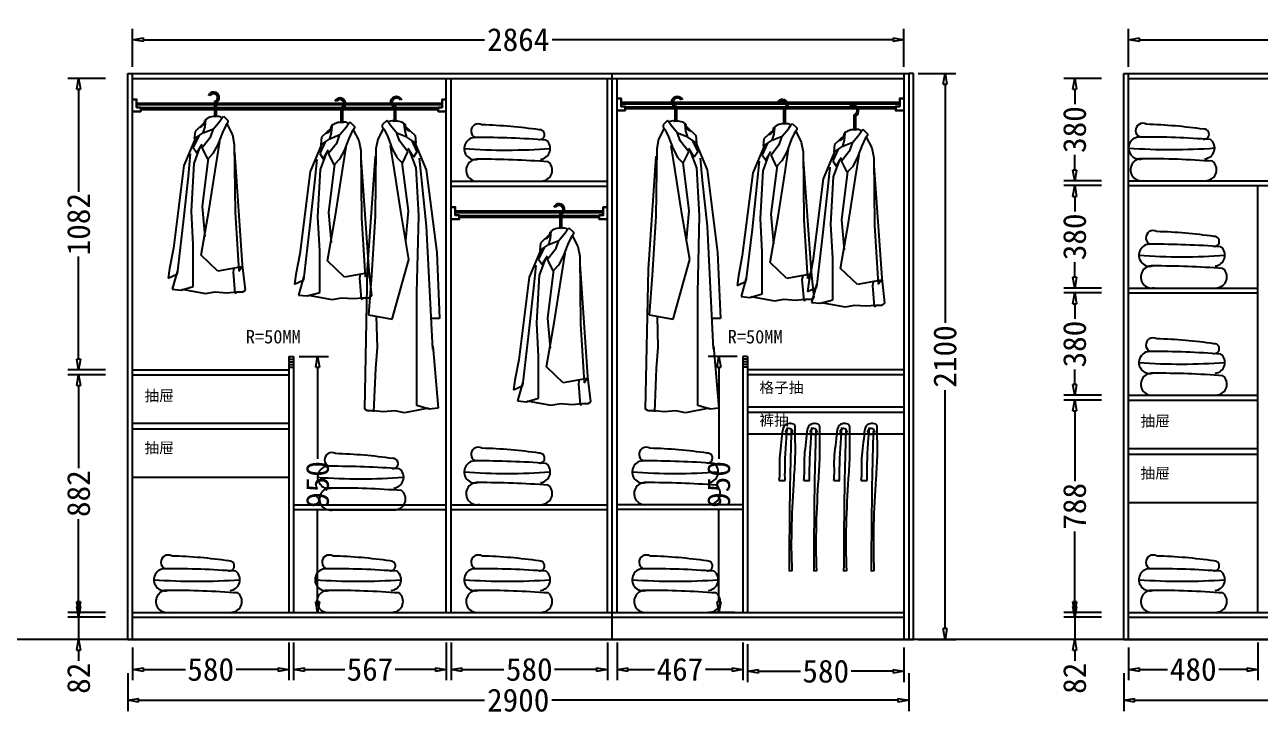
# Model space of a CAD drawing. Header units: millimetres. Extents: x 304407 to 361076, y -1262425 to -1203358.
# Drawn here: x 329809 to 334398, y -1252454 to -1249891 of the extents above; entities that cross this region are included whole.
import ezdxf

# ---------------------------------------------------------------- set-up
doc = ezdxf.new("R2010")
doc.units = ezdxf.units.MM
doc.header["$LTSCALE"] = 20
doc.layers.get('Defpoints').update_dxf_attribs({"color": 250})
for name, color, linetype in [('4', 1, 'Continuous'), ('6', 6, 'Continuous'), ('8', 8, 'Continuous'), ('LAYER10', 11, 'Continuous'), ('LAYER8', 11, 'Continuous'), ('图层3', 4, 'Continuous'), ('墙体', 40, 'Continuous')]:
    doc.layers.add(name, color=color, linetype=linetype)
doc.styles.get("Standard").update_dxf_attribs({"font": 'SimSun.ttf', "height": 85})
doc.styles.add('text', font='SimSun.ttf', dxfattribs={"height": 85})
doc.dimstyles.new('周文晶', dxfattribs={"dimtxt": 70, "dimasz": 40, "dimexe": 40, "dimexo": 30, "dimgap": 10, "dimtad": 0, "dimdec": 0, "dimtxsty": 'Standard', "dimblk": 'CLOSEDBLANK', "dimcen": 200, "dimclrd": 256, "dimclre": 256, "dimadec": 0, "dimazin": 0, "dimtfac": 1, "dimtdec": 0, "dimtmove": 0, "dimatfit": 3, "dimldrblk": 'CLOSEDBLANK', "dimfxl": 100, "dimfxlon": 1, "dimarcsym": 0})

# ---------------------------------------------------------------- blocks, each defined once
blk = doc.blocks.new('_ClosedBlank')
at = {"color": 0, "linetype": 'ByBlock', "lineweight": -2}
for p, q in [((-1, 0.17), (0, 0)), ((-1, 0.17), (-1, -0.17)), ((0, 0), (-1, -0.17))]:
    blk.add_line(p, q, dxfattribs=at)
blk = doc.blocks.new('*D2201')
at = {"lineweight": -2, "transparency": 16777216}
for p, q in [((330209.9, -1252202.4), (330209.9, -1252324)), ((330789.9, -1252184), (330789.9, -1252324)), ((330249.9, -1252284), (330405.8, -1252284)), ((330749.9, -1252284), (330594, -1252284))]:
    blk.add_line(p, q, dxfattribs=at)
at = {"layer": 'Defpoints', "color": 0, "transparency": 16777216}
for p in [(330789.9, -1252072.4), (330209.9, -1252172.4), (330789.9, -1252284)]:
    blk.add_point(p, dxfattribs=at)
at = {"lineweight": -2, "transparency": 16777216, "xscale": 40, "yscale": 40, "zscale": 40, "rotation": 180}
blk.add_blockref('_ClosedBlank', (330209.9, -1252284), dxfattribs=at)
at = {"lineweight": -2, "transparency": 16777216, "xscale": 40, "yscale": 40, "zscale": 40}
blk.add_blockref('_ClosedBlank', (330789.9, -1252284), dxfattribs=at)
at = {"color": 0, "transparency": 16777216, "insert": (330499.9, -1252284), "char_height": 85, "attachment_point": 5}
blk.add_mtext('580', dxfattribs=at)
blk = doc.blocks.new('*D2202')
at = {"lineweight": -2, "transparency": 16777216}
for p, q in [((332008.9, -1252184), (332008.9, -1252324)), ((332475.9, -1252184), (332475.9, -1252324)), ((332048.9, -1252284), (332147.4, -1252284)), ((332435.9, -1252284), (332337.4, -1252284))]:
    blk.add_line(p, q, dxfattribs=at)
at = {"layer": 'Defpoints', "color": 0, "transparency": 16777216}
for p in [(332008.9, -1252072.4), (332475.9, -1252072.4), (332475.9, -1252284)]:
    blk.add_point(p, dxfattribs=at)
at = {"lineweight": -2, "transparency": 16777216, "xscale": 40, "yscale": 40, "zscale": 40, "rotation": 180}
blk.add_blockref('_ClosedBlank', (332008.9, -1252284), dxfattribs=at)
at = {"lineweight": -2, "transparency": 16777216, "xscale": 40, "yscale": 40, "zscale": 40}
blk.add_blockref('_ClosedBlank', (332475.9, -1252284), dxfattribs=at)
at = {"color": 0, "transparency": 16777216, "insert": (332242.4, -1252284), "char_height": 85, "attachment_point": 5}
blk.add_mtext('467', dxfattribs=at)
blk = doc.blocks.new('*D2203')
at = {"lineweight": -2, "transparency": 16777216}
for p, q in [((330209.9, -1250047), (330209.9, -1249907)), ((333073.9, -1250047), (333073.9, -1249907)), ((330249.9, -1249947), (331516.2, -1249947)), ((333033.9, -1249947), (331767.6, -1249947))]:
    blk.add_line(p, q, dxfattribs=at)
at = {"layer": 'Defpoints', "color": 0, "transparency": 16777216}
for p in [(333073.9, -1249947), (330209.9, -1250090.4), (333073.9, -1250090.4)]:
    blk.add_point(p, dxfattribs=at)
at = {"lineweight": -2, "transparency": 16777216, "xscale": 40, "yscale": 40, "zscale": 40, "rotation": 180}
blk.add_blockref('_ClosedBlank', (330209.9, -1249947), dxfattribs=at)
at = {"lineweight": -2, "transparency": 16777216, "xscale": 40, "yscale": 40, "zscale": 40}
blk.add_blockref('_ClosedBlank', (333073.9, -1249947), dxfattribs=at)
at = {"color": 0, "transparency": 16777216, "insert": (331641.9, -1249947), "char_height": 85, "attachment_point": 5}
blk.add_mtext('2864', dxfattribs=at)
blk = doc.blocks.new('*D2204')
at = {"lineweight": -2, "transparency": 16777216}
for p, q in [((330191.9, -1252298.1), (330191.9, -1252438.1)), ((333091.9, -1252298.1), (333091.9, -1252438.1)), ((330231.9, -1252398.1), (331517.1, -1252398.1)), ((333051.9, -1252398.1), (331766.6, -1252398.1))]:
    blk.add_line(p, q, dxfattribs=at)
at = {"layer": 'Defpoints', "color": 0, "transparency": 16777216}
for p in [(330191.9, -1252172.4), (333091.9, -1252172.4), (333091.9, -1252398.1)]:
    blk.add_point(p, dxfattribs=at)
at = {"lineweight": -2, "transparency": 16777216, "xscale": 40, "yscale": 40, "zscale": 40, "rotation": 180}
blk.add_blockref('_ClosedBlank', (330191.9, -1252398.1), dxfattribs=at)
at = {"lineweight": -2, "transparency": 16777216, "xscale": 40, "yscale": 40, "zscale": 40}
blk.add_blockref('_ClosedBlank', (333091.9, -1252398.1), dxfattribs=at)
at = {"color": 0, "transparency": 16777216, "insert": (331641.9, -1252398.1), "char_height": 85, "attachment_point": 5}
blk.add_mtext('2900', dxfattribs=at)
blk = doc.blocks.new('*D2205')
at = {"lineweight": -2, "transparency": 16777216}
for p, q in [((333126.8, -1250072.4), (333266.8, -1250072.4)), ((333226.8, -1250112.4), (333226.8, -1250997.7)), ((333226.8, -1252132.4), (333226.8, -1251247.2)), ((333126.8, -1252172.4), (333266.8, -1252172.4))]:
    blk.add_line(p, q, dxfattribs=at)
at = {"layer": 'Defpoints', "color": 0, "transparency": 16777216}
for p in [(333091.9, -1250072.4), (333226.8, -1250072.4), (333091.9, -1252172.4)]:
    blk.add_point(p, dxfattribs=at)
at = {"lineweight": -2, "transparency": 16777216, "xscale": 40, "yscale": 40, "zscale": 40}
for p, rotation in [((333226.8, -1250072.4), 90), ((333226.8, -1252172.4), 270)]:
    blk.add_blockref('_ClosedBlank', p, dxfattribs=dict(at, rotation=rotation))
at = {"color": 0, "transparency": 16777216, "insert": (333226.8, -1251122.4), "char_height": 85, "attachment_point": 5, "rotation": 90}
blk.add_mtext('2100', dxfattribs=at)
blk = doc.blocks.new('*D2206')
at = {"lineweight": -2, "transparency": 16777216}
for p, q in [((332454.9, -1251122.4), (332346.9, -1251122.4)), ((332386.9, -1251162.4), (332386.9, -1251502.4)), ((332386.9, -1252032.4), (332386.9, -1251692.4)), ((332445.9, -1252072.4), (332346.9, -1252072.4))]:
    blk.add_line(p, q, dxfattribs=at)
at = {"layer": 'Defpoints', "color": 0, "transparency": 16777216}
for p in [(332484.9, -1251122.4), (332386.9, -1252072.4), (332475.9, -1252072.4)]:
    blk.add_point(p, dxfattribs=at)
at = {"lineweight": -2, "transparency": 16777216, "xscale": 40, "yscale": 40, "zscale": 40}
for p, rotation in [((332386.9, -1251122.4), 90), ((332386.9, -1252072.4), 270)]:
    blk.add_blockref('_ClosedBlank', p, dxfattribs=dict(at, rotation=rotation))
at = {"color": 0, "transparency": 16777216, "insert": (332386.9, -1251597.4), "char_height": 85, "attachment_point": 5, "rotation": 90}
blk.add_mtext('950', dxfattribs=at)
blk = doc.blocks.new('*D2207')
at = {"lineweight": -2, "transparency": 16777216}
for p, q in [((332493.9, -1252190.6), (332493.9, -1252330.6)), ((333073.9, -1252202.4), (333073.9, -1252330.6)), ((332533.9, -1252290.6), (332689.8, -1252290.6)), ((333033.9, -1252290.6), (332878, -1252290.6))]:
    blk.add_line(p, q, dxfattribs=at)
at = {"layer": 'Defpoints', "color": 0, "transparency": 16777216}
for p in [(332493.9, -1252072.4), (333073.9, -1252172.4), (333073.9, -1252290.6)]:
    blk.add_point(p, dxfattribs=at)
at = {"lineweight": -2, "transparency": 16777216, "xscale": 40, "yscale": 40, "zscale": 40, "rotation": 180}
blk.add_blockref('_ClosedBlank', (332493.9, -1252290.6), dxfattribs=at)
at = {"lineweight": -2, "transparency": 16777216, "xscale": 40, "yscale": 40, "zscale": 40}
blk.add_blockref('_ClosedBlank', (333073.9, -1252290.6), dxfattribs=at)
at = {"color": 0, "transparency": 16777216, "insert": (332783.9, -1252290.6), "char_height": 85, "attachment_point": 5}
blk.add_mtext('580', dxfattribs=at)
blk = doc.blocks.new('*D2208')
at = {"lineweight": -2, "transparency": 16777216}
for p, q in [((330009.6, -1252050.4), (330009.6, -1252010.4)), ((330109.6, -1252090.4), (329969.6, -1252090.4)), ((330009.6, -1252090.4), (330009.6, -1252172.4)), ((330109.6, -1252172.4), (329969.6, -1252172.4)), ((330009.6, -1252212.4), (330009.6, -1252252.4))]:
    blk.add_line(p, q, dxfattribs=at)
at = {"layer": 'Defpoints', "color": 0, "transparency": 16777216}
for p in [(330009.6, -1252090.4), (330209.9, -1252090.4), (330191.9, -1252172.4)]:
    blk.add_point(p, dxfattribs=at)
at = {"lineweight": -2, "transparency": 16777216, "xscale": 40, "yscale": 40, "zscale": 40}
for p, rotation in [((330009.6, -1252090.4), 270), ((330009.6, -1252172.4), 90)]:
    blk.add_blockref('_ClosedBlank', p, dxfattribs=dict(at, rotation=rotation))
at = {"color": 0, "transparency": 16777216, "insert": (330009.6, -1252316.5), "char_height": 85, "attachment_point": 5, "rotation": 90}
blk.add_mtext('82', dxfattribs=at)
blk = doc.blocks.new('*D2209')
at = {"lineweight": -2, "transparency": 16777216}
for p, q in [((330109.6, -1251190.4), (329969.6, -1251190.4)), ((330009.6, -1251230.4), (330009.6, -1251537.1)), ((330009.6, -1252032.4), (330009.6, -1251725.7)), ((330109.6, -1252072.4), (329969.6, -1252072.4))]:
    blk.add_line(p, q, dxfattribs=at)
at = {"layer": 'Defpoints', "color": 0, "transparency": 16777216}
for p in [(330009.6, -1251190.4), (330209.9, -1251190.4), (330209.9, -1252072.4)]:
    blk.add_point(p, dxfattribs=at)
at = {"lineweight": -2, "transparency": 16777216, "xscale": 40, "yscale": 40, "zscale": 40}
for p, rotation in [((330009.6, -1251190.4), 90), ((330009.6, -1252072.4), 270)]:
    blk.add_blockref('_ClosedBlank', p, dxfattribs=dict(at, rotation=rotation))
at = {"color": 0, "transparency": 16777216, "insert": (330009.6, -1251631.4), "char_height": 85, "attachment_point": 5, "rotation": 90}
blk.add_mtext('882', dxfattribs=at)
blk = doc.blocks.new('*D2210')
at = {"lineweight": -2, "transparency": 16777216}
for p, q in [((330109.6, -1250090.4), (329969.6, -1250090.4)), ((330009.6, -1250130.4), (330009.6, -1250511.2)), ((330009.6, -1251132.4), (330009.6, -1250751.7)), ((330109.6, -1251172.4), (329969.6, -1251172.4))]:
    blk.add_line(p, q, dxfattribs=at)
at = {"layer": 'Defpoints', "color": 0, "transparency": 16777216}
for p in [(330009.6, -1250090.4), (330209.9, -1250090.4), (330209.9, -1251172.4)]:
    blk.add_point(p, dxfattribs=at)
at = {"lineweight": -2, "transparency": 16777216, "xscale": 40, "yscale": 40, "zscale": 40}
for p, rotation in [((330009.6, -1250090.4), 90), ((330009.6, -1251172.4), 270)]:
    blk.add_blockref('_ClosedBlank', p, dxfattribs=dict(at, rotation=rotation))
at = {"color": 0, "transparency": 16777216, "insert": (330009.6, -1250631.4), "char_height": 85, "attachment_point": 5, "rotation": 90}
blk.add_mtext('1082', dxfattribs=at)
blk = doc.blocks.new('*D2211')
at = {"lineweight": -2, "transparency": 16777216}
for p, q in [((330807.9, -1252184), (330807.9, -1252324)), ((331374.9, -1252184), (331374.9, -1252324)), ((330847.9, -1252284), (330997.8, -1252284)), ((331334.9, -1252284), (331185, -1252284))]:
    blk.add_line(p, q, dxfattribs=at)
at = {"layer": 'Defpoints', "color": 0, "transparency": 16777216}
for p in [(330807.9, -1252072.4), (331374.9, -1252072.4), (331374.9, -1252284)]:
    blk.add_point(p, dxfattribs=at)
at = {"lineweight": -2, "transparency": 16777216, "xscale": 40, "yscale": 40, "zscale": 40, "rotation": 180}
blk.add_blockref('_ClosedBlank', (330807.9, -1252284), dxfattribs=at)
at = {"lineweight": -2, "transparency": 16777216, "xscale": 40, "yscale": 40, "zscale": 40}
blk.add_blockref('_ClosedBlank', (331374.9, -1252284), dxfattribs=at)
at = {"color": 0, "transparency": 16777216, "insert": (331091.4, -1252284), "char_height": 85, "attachment_point": 5}
blk.add_mtext('567', dxfattribs=at)
blk = doc.blocks.new('*D2212')
at = {"lineweight": -2, "transparency": 16777216}
for p, q in [((330828.9, -1251122.4), (330936.9, -1251122.4)), ((330896.9, -1251162.4), (330896.9, -1251502.4)), ((330896.9, -1252032.4), (330896.9, -1251692.4)), ((330837.9, -1252072.4), (330936.9, -1252072.4))]:
    blk.add_line(p, q, dxfattribs=at)
at = {"layer": 'Defpoints', "color": 0, "transparency": 16777216}
for p in [(330798.9, -1251122.4), (330807.9, -1252072.4), (330896.9, -1252072.4)]:
    blk.add_point(p, dxfattribs=at)
at = {"lineweight": -2, "transparency": 16777216, "xscale": 40, "yscale": 40, "zscale": 40}
for p, rotation in [((330896.9, -1251122.4), 90), ((330896.9, -1252072.4), 270)]:
    blk.add_blockref('_ClosedBlank', p, dxfattribs=dict(at, rotation=rotation))
at = {"color": 0, "transparency": 16777216, "insert": (330896.9, -1251597.4), "char_height": 85, "attachment_point": 5, "rotation": 90}
blk.add_mtext('950', dxfattribs=at)
blk = doc.blocks.new('*D2213')
at = {"lineweight": -2, "transparency": 16777216}
for p, q in [((331392.9, -1252184), (331392.9, -1252324)), ((331972.9, -1252184), (331972.9, -1252324)), ((331432.9, -1252284), (331588.8, -1252284)), ((331932.9, -1252284), (331777, -1252284))]:
    blk.add_line(p, q, dxfattribs=at)
at = {"layer": 'Defpoints', "color": 0, "transparency": 16777216}
for p in [(331392.9, -1252072.4), (331972.9, -1252072.4), (331972.9, -1252284)]:
    blk.add_point(p, dxfattribs=at)
at = {"lineweight": -2, "transparency": 16777216, "xscale": 40, "yscale": 40, "zscale": 40, "rotation": 180}
blk.add_blockref('_ClosedBlank', (331392.9, -1252284), dxfattribs=at)
at = {"lineweight": -2, "transparency": 16777216, "xscale": 40, "yscale": 40, "zscale": 40}
blk.add_blockref('_ClosedBlank', (331972.9, -1252284), dxfattribs=at)
at = {"color": 0, "transparency": 16777216, "insert": (331682.9, -1252284), "char_height": 85, "attachment_point": 5}
blk.add_mtext('580', dxfattribs=at)
blk = doc.blocks.new('*D2368')
at = {"lineweight": -2, "transparency": 16777216}
for p, q in [((333908.5, -1252202.4), (333908.5, -1252324)), ((334388.5, -1252184), (334388.5, -1252324)), ((333948.5, -1252284), (334053.1, -1252284)), ((334348.5, -1252284), (334244, -1252284))]:
    blk.add_line(p, q, dxfattribs=at)
at = {"layer": 'Defpoints', "color": 0, "transparency": 16777216}
for p in [(334388.5, -1252072.4), (333908.5, -1252172.4), (334388.5, -1252284)]:
    blk.add_point(p, dxfattribs=at)
at = {"lineweight": -2, "transparency": 16777216, "xscale": 40, "yscale": 40, "zscale": 40, "rotation": 180}
blk.add_blockref('_ClosedBlank', (333908.5, -1252284), dxfattribs=at)
at = {"lineweight": -2, "transparency": 16777216, "xscale": 40, "yscale": 40, "zscale": 40}
blk.add_blockref('_ClosedBlank', (334388.5, -1252284), dxfattribs=at)
at = {"color": 0, "transparency": 16777216, "insert": (334148.5, -1252284), "char_height": 85, "attachment_point": 5}
blk.add_mtext('480', dxfattribs=at)
blk = doc.blocks.new('*D2370')
at = {"lineweight": -2, "transparency": 16777216}
for p, q in [((333908.5, -1250047), (333908.5, -1249907)), ((336772.5, -1250047), (336772.5, -1249907)), ((333948.5, -1249947), (335214.8, -1249947)), ((336732.5, -1249947), (335466.2, -1249947))]:
    blk.add_line(p, q, dxfattribs=at)
at = {"layer": 'Defpoints', "color": 0, "transparency": 16777216}
for p in [(336772.5, -1249947), (333908.5, -1250090.4), (336772.5, -1250090.4)]:
    blk.add_point(p, dxfattribs=at)
at = {"lineweight": -2, "transparency": 16777216, "xscale": 40, "yscale": 40, "zscale": 40, "rotation": 180}
blk.add_blockref('_ClosedBlank', (333908.5, -1249947), dxfattribs=at)
at = {"lineweight": -2, "transparency": 16777216, "xscale": 40, "yscale": 40, "zscale": 40}
blk.add_blockref('_ClosedBlank', (336772.5, -1249947), dxfattribs=at)
at = {"color": 0, "transparency": 16777216, "insert": (335340.5, -1249947), "char_height": 85, "attachment_point": 5}
blk.add_mtext('2864', dxfattribs=at)
blk = doc.blocks.new('*D2371')
at = {"lineweight": -2, "transparency": 16777216}
for p, q in [((333890.5, -1252298.1), (333890.5, -1252438.1)), ((336790.5, -1252298.1), (336790.5, -1252438.1)), ((333930.5, -1252398.1), (335215.8, -1252398.1)), ((336750.5, -1252398.1), (335465.3, -1252398.1))]:
    blk.add_line(p, q, dxfattribs=at)
at = {"layer": 'Defpoints', "color": 0, "transparency": 16777216}
for p in [(333890.5, -1252172.4), (336790.5, -1252172.4), (336790.5, -1252398.1)]:
    blk.add_point(p, dxfattribs=at)
at = {"lineweight": -2, "transparency": 16777216, "xscale": 40, "yscale": 40, "zscale": 40, "rotation": 180}
blk.add_blockref('_ClosedBlank', (333890.5, -1252398.1), dxfattribs=at)
at = {"lineweight": -2, "transparency": 16777216, "xscale": 40, "yscale": 40, "zscale": 40}
blk.add_blockref('_ClosedBlank', (336790.5, -1252398.1), dxfattribs=at)
at = {"color": 0, "transparency": 16777216, "insert": (335340.5, -1252398.1), "char_height": 85, "attachment_point": 5}
blk.add_mtext('2900', dxfattribs=at)
blk = doc.blocks.new('*D2372')
at = {"lineweight": -2, "transparency": 16777216}
for p, q in [((333708.3, -1252050.4), (333708.3, -1252010.4)), ((333808.3, -1252090.4), (333668.3, -1252090.4)), ((333708.3, -1252090.4), (333708.3, -1252172.4)), ((333808.3, -1252172.4), (333668.3, -1252172.4)), ((333708.3, -1252212.4), (333708.3, -1252252.4))]:
    blk.add_line(p, q, dxfattribs=at)
at = {"layer": 'Defpoints', "color": 0, "transparency": 16777216}
for p in [(333708.3, -1252090.4), (333908.5, -1252090.4), (333890.5, -1252172.4)]:
    blk.add_point(p, dxfattribs=at)
at = {"lineweight": -2, "transparency": 16777216, "xscale": 40, "yscale": 40, "zscale": 40}
for p, rotation in [((333708.3, -1252090.4), 270), ((333708.3, -1252172.4), 90)]:
    blk.add_blockref('_ClosedBlank', p, dxfattribs=dict(at, rotation=rotation))
at = {"color": 0, "transparency": 16777216, "insert": (333708.3, -1252316.5), "char_height": 85, "attachment_point": 5, "rotation": 90}
blk.add_mtext('82', dxfattribs=at)
blk = doc.blocks.new('*D2373')
at = {"lineweight": -2, "transparency": 16777216}
for p, q in [((333808.3, -1251284.4), (333668.3, -1251284.4)), ((333708.3, -1251324.4), (333708.3, -1251585.1)), ((333708.3, -1252032.4), (333708.3, -1251771.8)), ((333808.3, -1252072.4), (333668.3, -1252072.4))]:
    blk.add_line(p, q, dxfattribs=at)
at = {"layer": 'Defpoints', "color": 0, "transparency": 16777216}
for p in [(333708.3, -1251284.4), (333908.5, -1251284.4), (333908.5, -1252072.4)]:
    blk.add_point(p, dxfattribs=at)
at = {"lineweight": -2, "transparency": 16777216, "xscale": 40, "yscale": 40, "zscale": 40}
for p, rotation in [((333708.3, -1251284.4), 90), ((333708.3, -1252072.4), 270)]:
    blk.add_blockref('_ClosedBlank', p, dxfattribs=dict(at, rotation=rotation))
at = {"color": 0, "transparency": 16777216, "insert": (333708.3, -1251678.4), "char_height": 85, "attachment_point": 5, "rotation": 90}
blk.add_mtext('788', dxfattribs=at)
blk = doc.blocks.new('*D2374')
at = {"lineweight": -2, "transparency": 16777216}
for p, q in [((333808.3, -1250886.4), (333668.3, -1250886.4)), ((333708.3, -1250926.4), (333708.3, -1250982.4)), ((333708.3, -1251226.4), (333708.3, -1251170.5)), ((333808.3, -1251266.4), (333668.3, -1251266.4))]:
    blk.add_line(p, q, dxfattribs=at)
at = {"layer": 'Defpoints', "color": 0, "transparency": 16777216}
for p in [(333708.3, -1250886.4), (333908.5, -1250886.4), (333908.5, -1251266.4)]:
    blk.add_point(p, dxfattribs=at)
at = {"lineweight": -2, "transparency": 16777216, "xscale": 40, "yscale": 40, "zscale": 40}
for p, rotation in [((333708.3, -1250886.4), 90), ((333708.3, -1251266.4), 270)]:
    blk.add_blockref('_ClosedBlank', p, dxfattribs=dict(at, rotation=rotation))
at = {"color": 0, "transparency": 16777216, "insert": (333708.3, -1251076.4), "char_height": 85, "attachment_point": 5, "rotation": 90}
blk.add_mtext('380', dxfattribs=at)
blk = doc.blocks.new('*D2375')
at = {"lineweight": -2, "transparency": 16777216}
for p, q in [((333808.3, -1250488.4), (333668.3, -1250488.4)), ((333708.3, -1250528.4), (333708.3, -1250584.4)), ((333708.3, -1250828.4), (333708.3, -1250772.5)), ((333808.3, -1250868.4), (333668.3, -1250868.4))]:
    blk.add_line(p, q, dxfattribs=at)
at = {"layer": 'Defpoints', "color": 0, "transparency": 16777216}
for p in [(333708.3, -1250488.4), (333908.5, -1250488.4), (333908.5, -1250868.4)]:
    blk.add_point(p, dxfattribs=at)
at = {"lineweight": -2, "transparency": 16777216, "xscale": 40, "yscale": 40, "zscale": 40}
for p, rotation in [((333708.3, -1250488.4), 90), ((333708.3, -1250868.4), 270)]:
    blk.add_blockref('_ClosedBlank', p, dxfattribs=dict(at, rotation=rotation))
at = {"color": 0, "transparency": 16777216, "insert": (333708.3, -1250678.4), "char_height": 85, "attachment_point": 5, "rotation": 90}
blk.add_mtext('380', dxfattribs=at)
blk = doc.blocks.new('*D2376')
at = {"lineweight": -2, "transparency": 16777216}
for p, q in [((333808.3, -1250090.4), (333668.3, -1250090.4)), ((333708.3, -1250130.4), (333708.3, -1250186.4)), ((333708.3, -1250430.4), (333708.3, -1250374.5)), ((333808.3, -1250470.4), (333668.3, -1250470.4))]:
    blk.add_line(p, q, dxfattribs=at)
at = {"layer": 'Defpoints', "color": 0, "transparency": 16777216}
for p in [(333708.3, -1250090.4), (333908.5, -1250090.4), (333908.5, -1250470.4)]:
    blk.add_point(p, dxfattribs=at)
at = {"lineweight": -2, "transparency": 16777216, "xscale": 40, "yscale": 40, "zscale": 40}
for p, rotation in [((333708.3, -1250090.4), 90), ((333708.3, -1250470.4), 270)]:
    blk.add_blockref('_ClosedBlank', p, dxfattribs=dict(at, rotation=rotation))
at = {"color": 0, "transparency": 16777216, "insert": (333708.3, -1250280.4), "char_height": 85, "attachment_point": 5, "rotation": 90}
blk.add_mtext('380', dxfattribs=at)
blk = doc.blocks.new('A$C1C5764E0')
at = {"layer": '8'}
for p, q in [((172.3, 708.4), (172.3, 657.4)), ((178.3, 708.4), (178.3, 657.4)), ((137.4, 618.5), (140.1, 644.9)), ((191.5, 639.3), (201.2, 654.6)), ((201.2, 654.6), (205.3, 658.7)), ((205.3, 658.7), (222, 642.1)), ((99.9, 601.9), (97.1, 574.2)), ((135.3, 635.3), (99.9, 601.9)), ((130.4, 596.4), (137.4, 618.5)), ((130.4, 596.4), (167.9, 611.6)), ((158.2, 582.5), (167.9, 611.6)), ((167.9, 611.6), (191.5, 639.3)), ((201.2, 597.8), (184.5, 553.4)), ((213.6, 624.1), (201.2, 597.8)), ((222, 635.2), (213.6, 624.1)), ((217.8, 629.6), (238.6, 589.4)), ((222, 642.1), (222, 635.2)), ((103, 580.9), (58.4, 475.1)), ((113.7, 585.2), (93.2, 541.7)), ((97.1, 574.2), (130.4, 596.4)), ((106.3, 522.1), (125.9, 554.7)), ((126.3, 542.3), (158.2, 582.5)), ((184.5, 553.4), (166.5, 520.1)), ((178.3, 479.5), (191.3, 564.6)), ((238.6, 589.4), (245.5, 553.4)), ((245.5, 553.4), (248.3, 302.5)), ((75, 435), (83.4, 518.8)), ((93.2, 541.7), (106.3, 522.1)), ((96.5, 482.8), (119.4, 544.9)), ((147.1, 499.3), (126.3, 542.3)), ((166.5, 520.1), (147.1, 499.3)), ((276.4, 106.8), (247, 525.3)), ((58.4, 475.1), (19.5, 168.8)), ((86.6, 306.3), (96.5, 482.8)), ((148.8, 502.4), (125.9, 322.6)), ((152.1, 312.8), (178.3, 479.5)), ((57, 265.8), (75, 435)), ((125.9, 322.6), (135.7, 211.4)), ((93.2, 180.9), (86.6, 306.3)), ((122.6, 142.8), (152.1, 312.8)), ((248.3, 302.5), (262.2, 83.5)), ((34.3, 73.1), (57, 265.8)), ((19.5, 168.8), (4.8, 92.7)), ((93.2, 26.2), (93.2, 180.9)), ((184.8, 82.8), (122.6, 142.8)), ((4.8, 92.7), (0, 56.7)), ((273.1, 99.1), (184.8, 82.8)), ((244.2, 93.8), (240.9, 79.6)), ((262.2, 83.5), (273.1, 99.1)), ((286.7, 13.1), (276.4, 106.8)), ((0, 56.7), (34.3, 73.1)), ((34.3, 86.2), (14.7, 16.3)), ((240.9, 79.6), (247.4, 1.1)), ((14.7, 16.3), (47.4, 13.1)), ((47.4, 13.1), (93.2, 26.2)), ((50.7, 16.3), (139, 0)), ((139, 0), (175, 6.5)), ((175, 6.5), (217.5, 3.3)), ((217.5, 3.3), (253.5, 6.5)), ((247.4, 1.1), (254, 3.3)), ((253.5, 6.5), (276.9, 6.5)), ((276.9, 6.5), (286.7, 13.1))]:
    blk.add_line(p, q, dxfattribs=at)
for centre, radius, start, end in [((168.9, 727.1), 20.9, 296.6338, 159.5285), ((168.9, 727.1), 14.9, 296.6338, 150.6175), ((175.9, 709.9), 3.91, 94.6712, 201.9626), ((168.9, 613.1), 43.9, 77.6993, 138.5966), ((186.2, 639.8), 18, 42.48, 116.3392), ((110.9, 641.2), 25.1, 286.2636, 2.0248)]:
    blk.add_arc(centre, radius, start, end, dxfattribs=at)
blk = doc.blocks.new('A$C4F477F88')
at = {"layer": 'LAYER10'}
blk.add_blockref('A$C1C5764E0', (0, 0), dxfattribs=at)
blk = doc.blocks.new('A$C5E603B19')
at = {"layer": 'LAYER8'}
blk.add_blockref('A$C4F477F88', (0, 0), dxfattribs=at)
blk = doc.blocks.new('A$C1B0A679D')
at = {"layer": '图层3'}
blk.add_blockref('A$C5E603B19', (0, 0), dxfattribs=at)
blk = doc.blocks.new('A$C52EB379C')
at = {"layer": '8'}
for p, q in [((163.3, 1134.6), (163.3, 1083.5)), ((169.3, 1134.6), (169.3, 1083.5)), ((126.4, 1061.5), (91, 1028.1)), ((128.4, 1044.7), (131.2, 1071)), ((159, 1037.8), (182.5, 1065.5)), ((182.5, 1065.5), (192.3, 1080.7)), ((192.3, 1080.7), (196.4, 1084.9)), ((196.4, 1084.9), (213.1, 1068.3)), ((213.1, 1061.3), (204.7, 1050.2)), ((208.9, 1055.8), (229.7, 1015.6)), ((213.1, 1068.3), (213.1, 1061.3)), ((104.8, 1011.4), (84.3, 967.8)), ((91, 1028.1), (88.2, 1000.3)), ((88.2, 1000.3), (121.5, 1022.5)), ((121.5, 1022.5), (128.4, 1044.7)), ((121.5, 1022.5), (159, 1037.8)), ((149.3, 1008.7), (159, 1037.8)), ((192.3, 1023.9), (175.6, 979.5)), ((204.7, 1050.2), (192.3, 1023.9)), ((229.7, 1015.6), (236.6, 979.5)), ((94.1, 1007.1), (49.5, 901.3)), ((84.3, 967.8), (97.4, 948.2)), ((87.6, 909), (110.5, 971.1)), ((97.4, 948.2), (117, 980.9)), ((117.4, 968.5), (149.3, 1008.7)), ((138.2, 925.5), (117.4, 968.5)), ((175.6, 979.5), (157.6, 946.3)), ((169.3, 905.7), (182.4, 990.7)), ((236.6, 979.5), (239.4, 728.7)), ((66.1, 861.1), (74.5, 944.9)), ((139.9, 928.6), (117, 748.8)), ((157.6, 946.3), (138.2, 925.5)), ((267.5, 533), (238.1, 951.5)), ((49.5, 901.3), (10.6, 595)), ((77.7, 732.4), (87.6, 909)), ((143.2, 738.9), (169.3, 905.7)), ((48.1, 692), (66.1, 861.1)), ((113.7, 568.9), (143.2, 738.9)), ((117, 748.8), (126.8, 637.6)), ((25.4, 235.4), (48.1, 692)), ((84.3, 444.7), (77.7, 732.4)), ((239.4, 728.7), (253.3, 509.7)), ((10.6, 595), (0, 349)), ((175.9, 346.6), (113.7, 568.9)), ((253.3, 509.7), (264.2, 362.9)), ((277.8, 13.1), (267.5, 533)), ((84.3, 26.2), (84.3, 444.7)), ((0, 349), (31, 349)), ((264.2, 362.9), (175.9, 346.6)), ((235.3, 357.6), (232, 242)), ((25.4, 248.5), (5.8, 16.3)), ((232, 242), (238.5, 163.5)), ((238.5, 163.5), (245.1, 3.3)), ((5.8, 16.3), (38.5, 13.1)), ((38.5, 13.1), (84.3, 26.2)), ((41.7, 16.3), (130.1, 0)), ((130.1, 0), (166.1, 6.5)), ((166.1, 6.5), (208.6, 3.3)), ((208.6, 3.3), (244.6, 6.5)), ((244.6, 6.5), (268, 6.5)), ((268, 6.5), (277.8, 13.1))]:
    blk.add_line(p, q, dxfattribs=at)
for centre, radius, start, end in [((160, 1153.2), 20.9, 296.6338, 159.5285), ((160, 1153.2), 14.9, 296.6338, 150.6175), ((167, 1136), 3.91, 94.6712, 201.9626), ((102, 1067.4), 25.1, 286.2636, 2.0248), ((160, 1039.2), 43.9, 77.6993, 138.5966), ((177.3, 1066), 18, 42.48, 116.3392)]:
    blk.add_arc(centre, radius, start, end, dxfattribs=at)
blk = doc.blocks.new('A$C05785CA5')
at = {"layer": 'LAYER10'}
blk.add_blockref('A$C52EB379C', (0, 0), dxfattribs=at)
blk = doc.blocks.new('A$C100967EE')
at = {"layer": 'LAYER10'}
blk.add_blockref('A$C05785CA5', (0, 0), dxfattribs=at)
blk = doc.blocks.new('A$C65D30603')
at = {"layer": 'LAYER8'}
blk.add_blockref('A$C100967EE', (0, 0), dxfattribs=at)
blk = doc.blocks.new('A$C50CE712E')
at = {"layer": '图层3'}
blk.add_blockref('A$C65D30603', (0, 0), dxfattribs=at)
blk = doc.blocks.new('A$C11F00F61')
at = {"color": 8}
blk.add_line((48.2, 0), (290.3, 1.2), dxfattribs=at)
at = {"layer": '墙体', "color": 8}
for centre, radius, start, end in [((52.6, 186.6), 26.7, 59.8021, 244.0801), ((9.8, -1698.7), 1909.1, 81.8981, 88.3112), ((280.3, 173), 18.4, 260.1551, 94.4157), ((41, 121.6), 41, 86.0834, 284.0988), ((53.8, -3125.6), 3288.1, 85.6244, 90.1755), ((279.7, 121.7), 40, 274.9406, 51.3165), ((159.2, 2329.1), 2213.2, 265.8756, 274.159), ((48.2, 41), 41, 86.0834, 284.0988), ((61, -3206.2), 3288.1, 85.6244, 90.1755), ((286.9, 41.1), 40, 274.9406, 51.3165)]:
    blk.add_arc(centre, radius, start, end, dxfattribs=at)
blk = doc.blocks.new('A$C3B9601DC')
at = {"layer": '4', "color": 8}
blk.add_line((62, 1.5), (47.4, 0), dxfattribs=at)
for points, knots in [([(62, 1.5), (55.4, 144.3), (62.8, 324.3), (78.7, 548.8), (75.2, 622.1), (75.7, 684.6), (46.8, 686.9), (17.9, 676.1), (12.7, 599.8), (-1.5, 524.3), (4.4, 450.4), (0, 421.8)], [0, 0, 0, 0, 428.516837, 544.203019, 664.137455, 677.621305, 701.749401, 722.125787, 770.743064, 895.133582, 980.731534, 980.731534, 980.731534, 980.731534]), ([(37.8, 667.5), (32.8, 603.2), (26.4, 521.3), (26.8, 439.3), (26.9, 421.8)], [0, 0, 0, 0, 193.394932, 246.046188, 246.046188, 246.046188, 246.046188])]:
    blk.add_open_spline(points, degree=3, knots=knots, dxfattribs=at)
blk.add_spline([(57.6, 658.7), (53.2, 497.8), (47.4, 0)], degree=3, dxfattribs=at)
blk.add_open_spline([(1.4, 421.8), (10.7, 421.8), (19.9, 421.8), (29.2, 421.8)], degree=3, dxfattribs=at)
at = {"layer": '6', "color": 8}
blk.add_circle((47.2, 648.9), 15, dxfattribs=at)
blk = doc.blocks.new('edr334343')
at = {"layer": '6', "color": 8, "xscale": 0.7999999999301508, "yscale": 0.7999999999301508, "zscale": 0.7999999999301508}
for p in [(311012.9, -1202094.7), (311104.2, -1202094.7), (311215.5, -1202094.7), (311317.6, -1202094.7)]:
    blk.add_blockref('A$C3B9601DC', p, dxfattribs=at)

msp = doc.modelspace()

# ---------------------------------------------------------------- linework, layer by layer
for p, q in [((330191.9, -1252172.4), (330191.9, -1250072.4)), ((330191.9, -1250072.4), (333091.9, -1250072.4)), ((330209.9, -1252172.4), (330209.9, -1250072.4)), ((330209.9, -1250090.4), (333073.9, -1250090.4)), ((331374.9, -1252072.4), (331374.9, -1250090.4)), ((331392.9, -1252072.4), (331392.9, -1250090.4)), ((331972.9, -1252072.4), (331972.9, -1250090.4)), ((331990.9, -1252172.4), (331990.9, -1250072.4)), ((332008.9, -1252072.4), (332008.9, -1250090.4)), ((333073.9, -1250072.4), (333073.9, -1252172.4)), ((333091.9, -1250072.4), (333091.9, -1252172.4)), ((333109.9, -1250072.4), (333091.9, -1250072.4)), ((333109.9, -1252172.4), (333109.9, -1250072.4)), ((333890.5, -1252172.4), (333890.5, -1250072.4)), ((333890.5, -1250072.4), (336790.5, -1250072.4)), ((333908.5, -1252172.4), (333908.5, -1250072.4)), ((333908.5, -1250090.4), (336772.5, -1250090.4)), ((331392.9, -1250472.4), (331972.9, -1250472.4)), ((333908.5, -1250470.4), (334986.5, -1250470.4)), ((331392.9, -1250490.4), (331972.9, -1250490.4)), ((333908.5, -1250488.4), (334986.5, -1250488.4)), ((334388.5, -1252072.4), (334388.5, -1250488.4)), ((333908.5, -1250868.4), (334388.5, -1250868.4)), ((333908.5, -1250886.4), (334388.5, -1250886.4)), ((330789.9, -1251122.4), (330789.9, -1252072.4)), ((330789.9, -1251122.4), (330807.9, -1251122.4)), ((330789.9, -1251132.4), (330807.9, -1251132.4)), ((330789.9, -1251142.4), (330807.9, -1251142.4)), ((330789.9, -1251152.4), (330807.9, -1251152.4)), ((330807.9, -1251122.4), (330807.9, -1252072.4)), ((332475.9, -1251122.4), (332475.9, -1252072.4)), ((332493.9, -1251122.4), (332475.9, -1251122.4)), ((332493.9, -1251132.4), (332475.9, -1251132.4)), ((332493.9, -1251142.4), (332475.9, -1251142.4)), ((332493.9, -1251152.4), (332475.9, -1251152.4)), ((332493.9, -1251122.4), (332493.9, -1252072.4)), ((330209.9, -1251172.4), (330789.9, -1251172.4)), ((330209.9, -1251190.4), (330789.9, -1251190.4)), ((330789.9, -1251162.4), (330807.9, -1251162.4)), ((332493.9, -1251162.4), (332475.9, -1251162.4)), ((333073.9, -1251172.4), (332493.9, -1251172.4)), ((333073.9, -1251190.4), (332493.9, -1251190.4)), ((333908.5, -1251266.4), (334388.5, -1251266.4)), ((333908.5, -1251284.4), (334388.5, -1251284.4)), ((333073.9, -1251310.4), (332493.9, -1251310.4)), ((333073.9, -1251330.4), (332493.9, -1251330.4)), ((330209.9, -1251370.4), (330789.9, -1251370.4)), ((330209.9, -1251390.4), (330789.9, -1251390.4)), ((333073.9, -1251410.4), (332493.9, -1251410.4)), ((333908.5, -1251464.4), (334388.5, -1251464.4)), ((333908.5, -1251484.4), (334388.5, -1251484.4)), ((330209.9, -1251570.4), (330789.9, -1251570.4)), ((333908.5, -1251664.4), (334388.5, -1251664.4)), ((330807.9, -1251672.4), (331374.9, -1251672.4)), ((330807.9, -1251690.4), (331374.9, -1251690.4)), ((331392.9, -1251672.4), (331972.9, -1251672.4)), ((331392.9, -1251690.4), (331972.9, -1251690.4)), ((332475.9, -1251672.4), (332008.9, -1251672.4)), ((332475.9, -1251690.4), (332008.9, -1251690.4)), ((330209.9, -1252072.4), (333073.9, -1252072.4)), ((333908.5, -1252072.4), (336772.5, -1252072.4)), ((330209.9, -1252090.4), (333073.9, -1252090.4)), ((333908.5, -1252090.4), (336772.5, -1252090.4)), ((330191.9, -1252172.4), (333091.9, -1252172.4)), ((333091.9, -1252172.4), (333109.9, -1252172.4)), ((333890.5, -1252172.4), (336790.5, -1252172.4))]:
    msp.add_line(p, q)
at = {"color": 8}
msp.add_line((361075.9, -1252172.4), (304407.4, -1252172.4), dxfattribs=at)
msp.add_line((361075.9, -1252172.4), (304407.4, -1252172.4), dxfattribs=at)
at = {"lineweight": 30}
for points in [[(330209.9, -1250168.2), (330224.9, -1250168.2), (330224.9, -1250198.2), (330239.9, -1250198.2), (330239.9, -1250213.2), (330209.9, -1250213.2)], [(331359.9, -1250183.2), (330224.9, -1250183.2)], [(331359.9, -1250187.7), (330224.9, -1250187.7)], [(331374.9, -1250168.2), (331359.9, -1250168.2), (331359.9, -1250198.2), (331344.9, -1250198.2), (331344.9, -1250213.2), (331374.9, -1250213.2)], [(332008.9, -1250164.7), (332023.9, -1250164.7), (332023.9, -1250194.7), (332038.9, -1250194.7), (332038.9, -1250209.7), (332008.9, -1250209.7)], [(333058.9, -1250179.7), (332023.9, -1250179.7)], [(333058.9, -1250184.3), (332023.9, -1250184.3)], [(333043.9, -1250196.8), (332038.9, -1250196.8)], [(333073.9, -1250164.7), (333058.9, -1250164.7), (333058.9, -1250194.7), (333043.9, -1250194.7), (333043.9, -1250209.7), (333073.9, -1250209.7)], [(331344.9, -1250200.2), (330239.9, -1250200.2)], [(331344.9, -1250205.7), (330239.9, -1250205.7)], [(333043.9, -1250202.2), (332038.9, -1250202.2)], [(331392.9, -1250568.2), (331407.9, -1250568.2), (331407.9, -1250598.2), (331422.9, -1250598.2), (331422.9, -1250613.2), (331392.9, -1250613.2)], [(331957.9, -1250583.2), (331407.9, -1250583.2)], [(331957.9, -1250587.7), (331407.9, -1250587.7)], [(331942.9, -1250600.2), (331422.9, -1250600.2)], [(331942.9, -1250605.7), (331422.9, -1250605.7)], [(331972.9, -1250568.2), (331957.9, -1250568.2), (331957.9, -1250598.2), (331942.9, -1250598.2), (331942.9, -1250613.2), (331972.9, -1250613.2)]]:
    msp.add_lwpolyline(points, dxfattribs=at)

# ---------------------------------------------------------------- block references
for name, p in [('A$C1B0A679D', (330342, -1250889)), ('A$C1B0A679D', (330811.4, -1250910.8)), ('A$C1B0A679D', (332454.5, -1250916.3)), ('A$C1B0A679D', (332716.4, -1250938.1)), ('A$C11F00F61', (331441.2, -1250472.4)), ('A$C11F00F61', (333908.5, -1250470.4)), ('A$C1B0A679D', (331624.6, -1251303.4)), ('A$C11F00F61', (333946.7, -1250868.4)), ('A$C11F00F61', (333946.7, -1251266.4)), ('edr334343', (21597, -49824.9)), ('A$C11F00F61', (330896.9, -1251692.4)), ('A$C11F00F61', (331441.2, -1251672.4)), ('A$C11F00F61', (332065, -1251672.4)), ('A$C11F00F61', (330289, -1252072.4)), ('A$C11F00F61', (330887.4, -1252072.4)), ('A$C11F00F61', (331441.2, -1252072.4)), ('A$C11F00F61', (332065, -1252072.4)), ('A$C11F00F61', (333946.7, -1252072.4))]:
    msp.add_blockref(name, p)
at = {"xscale": -1}
for p in [(331350, -1251331), (332392.7, -1251331)]:
    msp.add_blockref('A$C50CE712E', p, dxfattribs=at)

# ---------------------------------------------------------------- texts
at = {"attachment_point": 1, "style": 'text'}
for s, insert, char_height, width in [('R=50MM', (330630.4, -1251023.9), 50, 419.038), ('R=50MM', (332419.7, -1251023.9), 50, 419.038), ('抽屉', (330254.2, -1251248.1), 40, 305.609), ('格子抽', (332537.5, -1251217.6), 40, 305.609), ('裤抽', (332537.5, -1251338.8), 40, 305.609), ('抽屉', (333952.8, -1251342.1), 40, 305.609), ('抽屉', (330254.2, -1251441.4), 40, 305.609), ('抽屉', (333952.8, -1251535.4), 40, 305.609)]:
    msp.add_mtext(s, dxfattribs=dict(at, insert=insert, char_height=char_height, width=width))

# ---------------------------------------------------------------- dimensions: what is measured, and where the dimension line sits
for base, p1, p2, picture, middle in [((333073.9, -1249947), (330209.9, -1250090.4), (333073.9, -1250090.4), '*D2203', (331641.9, -1249947)), ((336772.5, -1249947), (333908.5, -1250090.4), (336772.5, -1250090.4), '*D2370', (335340.5, -1249947)), ((330789.9, -1252284), (330209.9, -1252172.4), (330789.9, -1252072.4), '*D2201', (330499.9, -1252284)), ((331374.9, -1252284), (330807.9, -1252072.4), (331374.9, -1252072.4), '*D2211', (331091.4, -1252284)), ((331972.9, -1252284), (331392.9, -1252072.4), (331972.9, -1252072.4), '*D2213', (331682.9, -1252284)), ((332475.9, -1252284), (332008.9, -1252072.4), (332475.9, -1252072.4), '*D2202', (332242.4, -1252284)), ((333073.9, -1252290.6), (332493.9, -1252072.4), (333073.9, -1252172.4), '*D2207', (332783.9, -1252290.6)), ((334388.5, -1252284), (333908.5, -1252172.4), (334388.5, -1252072.4), '*D2368', (334148.5, -1252284)), ((333091.9, -1252398.1), (330191.9, -1252172.4), (333091.9, -1252172.4), '*D2204', (331641.9, -1252398.1)), ((336790.5, -1252398.1), (333890.5, -1252172.4), (336790.5, -1252172.4), '*D2371', (335340.5, -1252398.1))]:
    dim = msp.add_linear_dim(base=base, p1=p1, p2=p2, dimstyle='周文晶')
    dim.commit()
    dim.dimension.update_dxf_attribs({"geometry": picture, "text_midpoint": middle})
for base, p1, p2, angle, picture, middle in [((330009.6, -1250090.4), (330209.9, -1251172.4), (330209.9, -1250090.4), 270, '*D2210', (330009.6, -1250631.4)), ((333226.8, -1250072.4), (333091.9, -1252172.4), (333091.9, -1250072.4), 90, '*D2205', (333226.8, -1251122.4)), ((333708.3, -1250090.4), (333908.5, -1250470.4), (333908.5, -1250090.4), 270, '*D2376', (333708.3, -1250280.4)), ((333708.3, -1250488.4), (333908.5, -1250868.4), (333908.5, -1250488.4), 270, '*D2375', (333708.3, -1250678.4)), ((333708.3, -1250886.4), (333908.5, -1251266.4), (333908.5, -1250886.4), 270, '*D2374', (333708.3, -1251076.4)), ((330896.9, -1252072.4), (330798.9, -1251122.4), (330807.9, -1252072.4), 90, '*D2212', (330896.9, -1251597.4)), ((332386.9, -1252072.4), (332484.9, -1251122.4), (332475.9, -1252072.4), 90, '*D2206', (332386.9, -1251597.4)), ((330009.6, -1251190.4), (330209.9, -1252072.4), (330209.9, -1251190.4), 270, '*D2209', (330009.6, -1251631.4)), ((333708.3, -1251284.4), (333908.5, -1252072.4), (333908.5, -1251284.4), 270, '*D2373', (333708.3, -1251678.4))]:
    dim = msp.add_linear_dim(base=base, p1=p1, p2=p2, angle=angle, dimstyle='周文晶')
    dim.commit()
    dim.dimension.update_dxf_attribs({"geometry": picture, "text_midpoint": middle})
for base, p1, p2, picture, middle in [((330009.6, -1252090.4), (330191.9, -1252172.4), (330209.9, -1252090.4), '*D2208', (330009.6, -1252316.5)), ((333708.3, -1252090.4), (333890.5, -1252172.4), (333908.5, -1252090.4), '*D2372', (333708.3, -1252316.5))]:
    dim = msp.add_linear_dim(base=base, p1=p1, p2=p2, angle=270, dimstyle='周文晶')
    dim.commit()
    dim.dimension.update_dxf_attribs({"geometry": picture, "text_midpoint": middle, "dimtype": 128})

doc.saveas('drawing.dxf')
